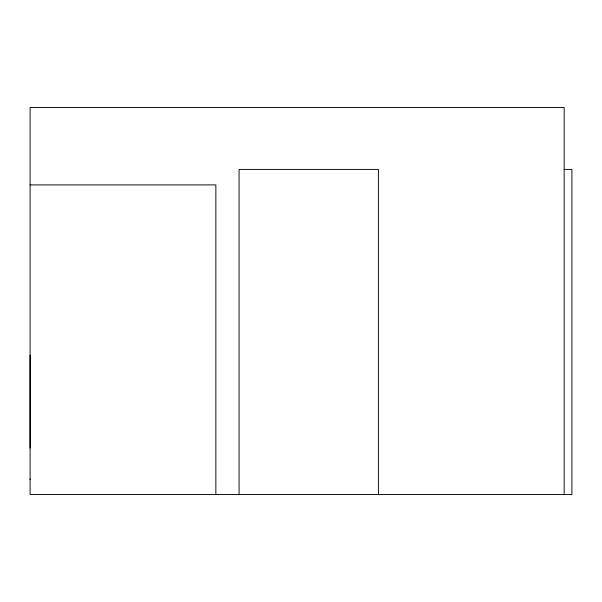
<?xml version="1.0" encoding="UTF-8"?>
<svg xmlns="http://www.w3.org/2000/svg" width="602" height="602" viewBox="0 0 602 602"><rect width="100%" height="100%" fill="white"/><g stroke="black" fill="none" stroke-linecap="round" stroke-linejoin="round"><path stroke-width="0.9" d="M30.1 479.606L30.1 479.019M30.1 448.061L30.1 355.18M564.157 169.418L571.9 169.418L571.9 494.498L30.1 494.498L30.1 107.502L564.157 107.502L564.157 494.498M30.1 184.897L215.862 184.897L215.862 494.498M378.402 494.498L378.402 169.418L239.077 169.418L239.077 494.498"/></g></svg>
